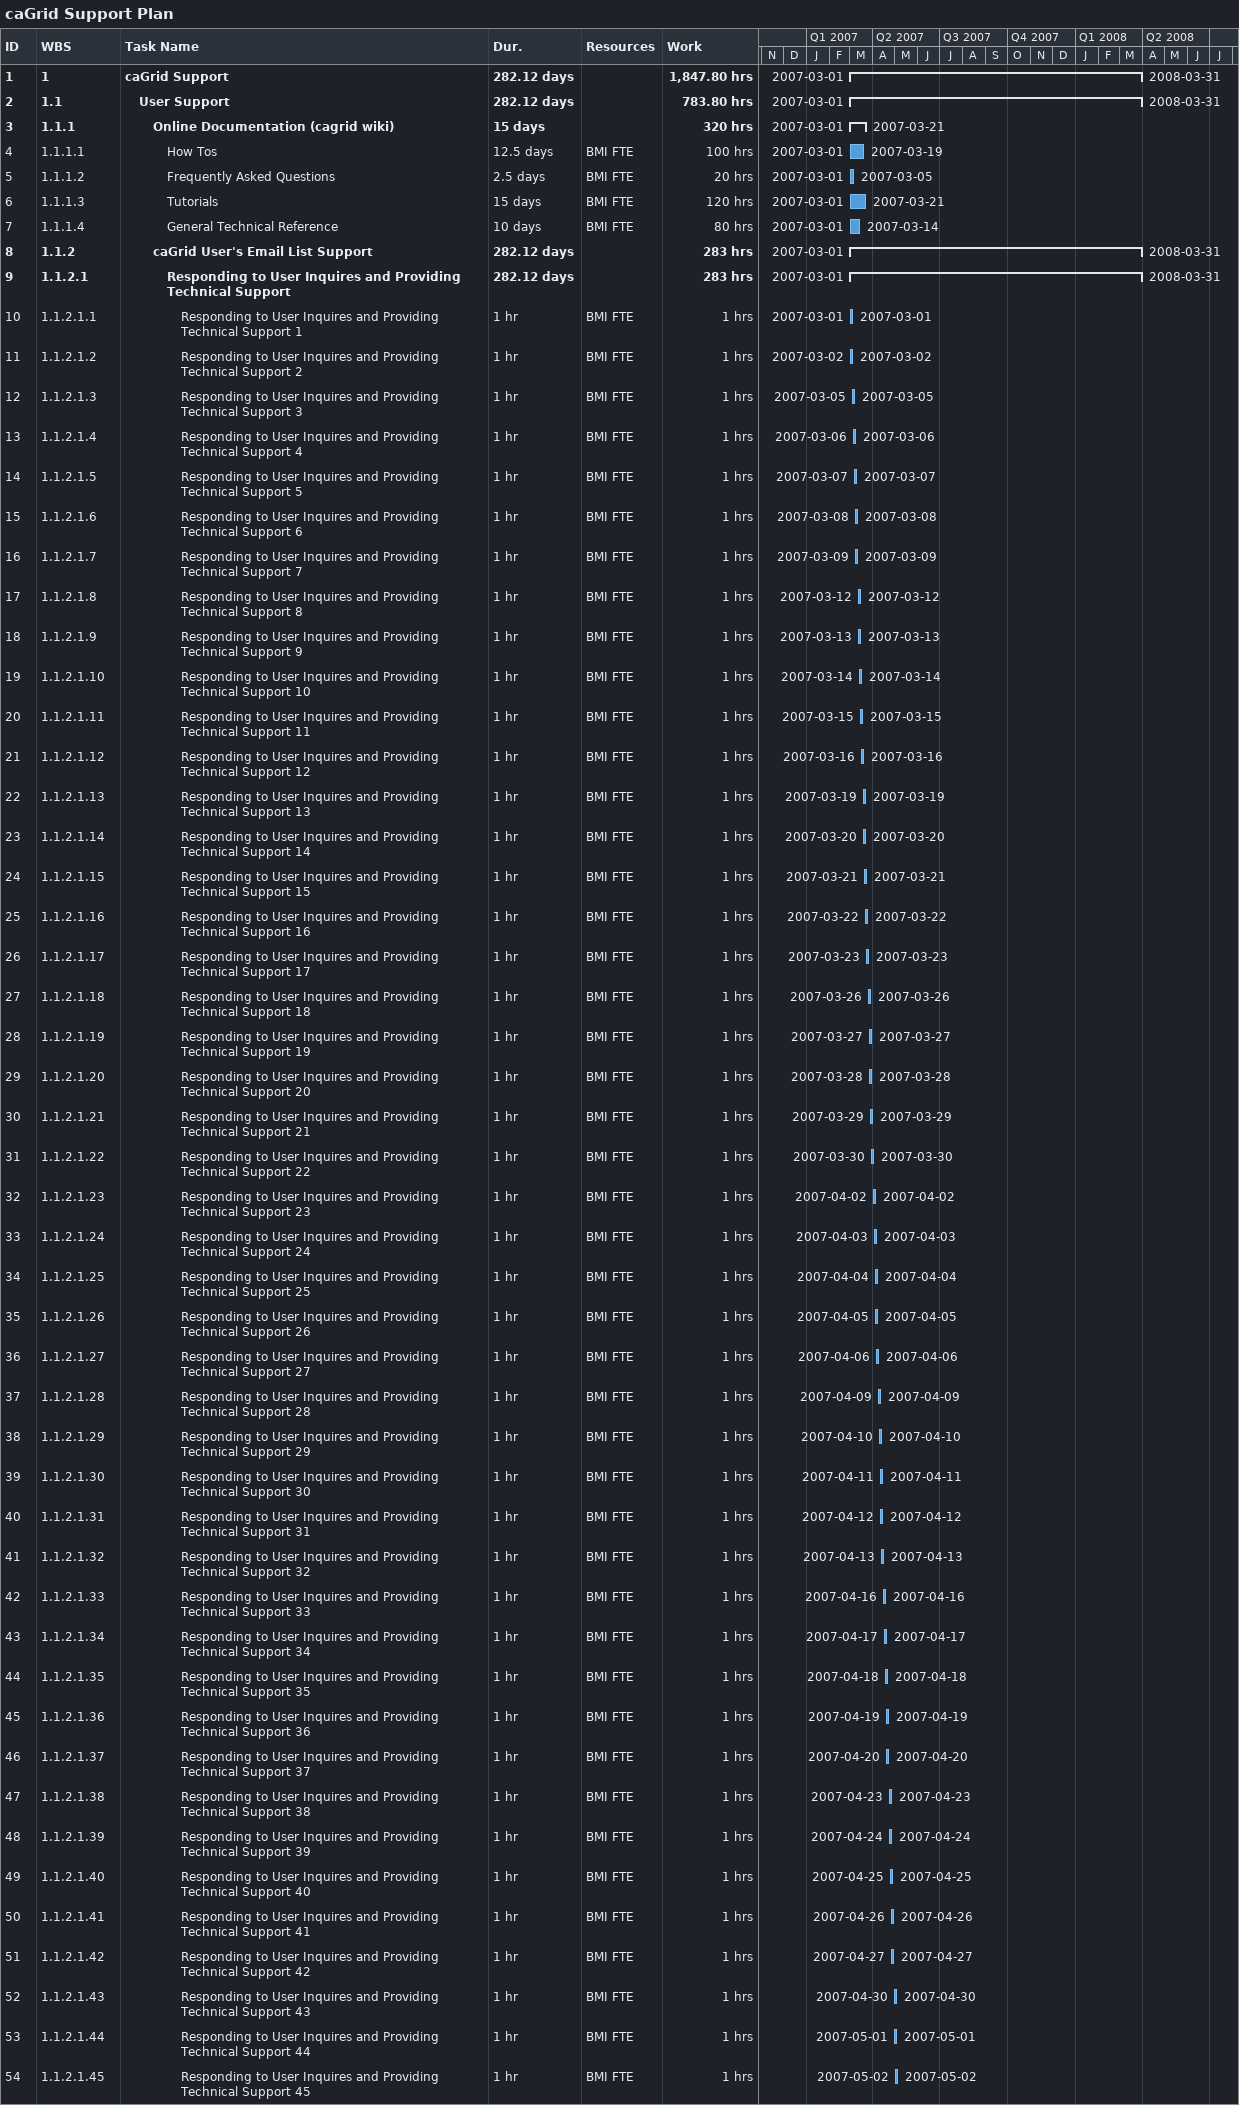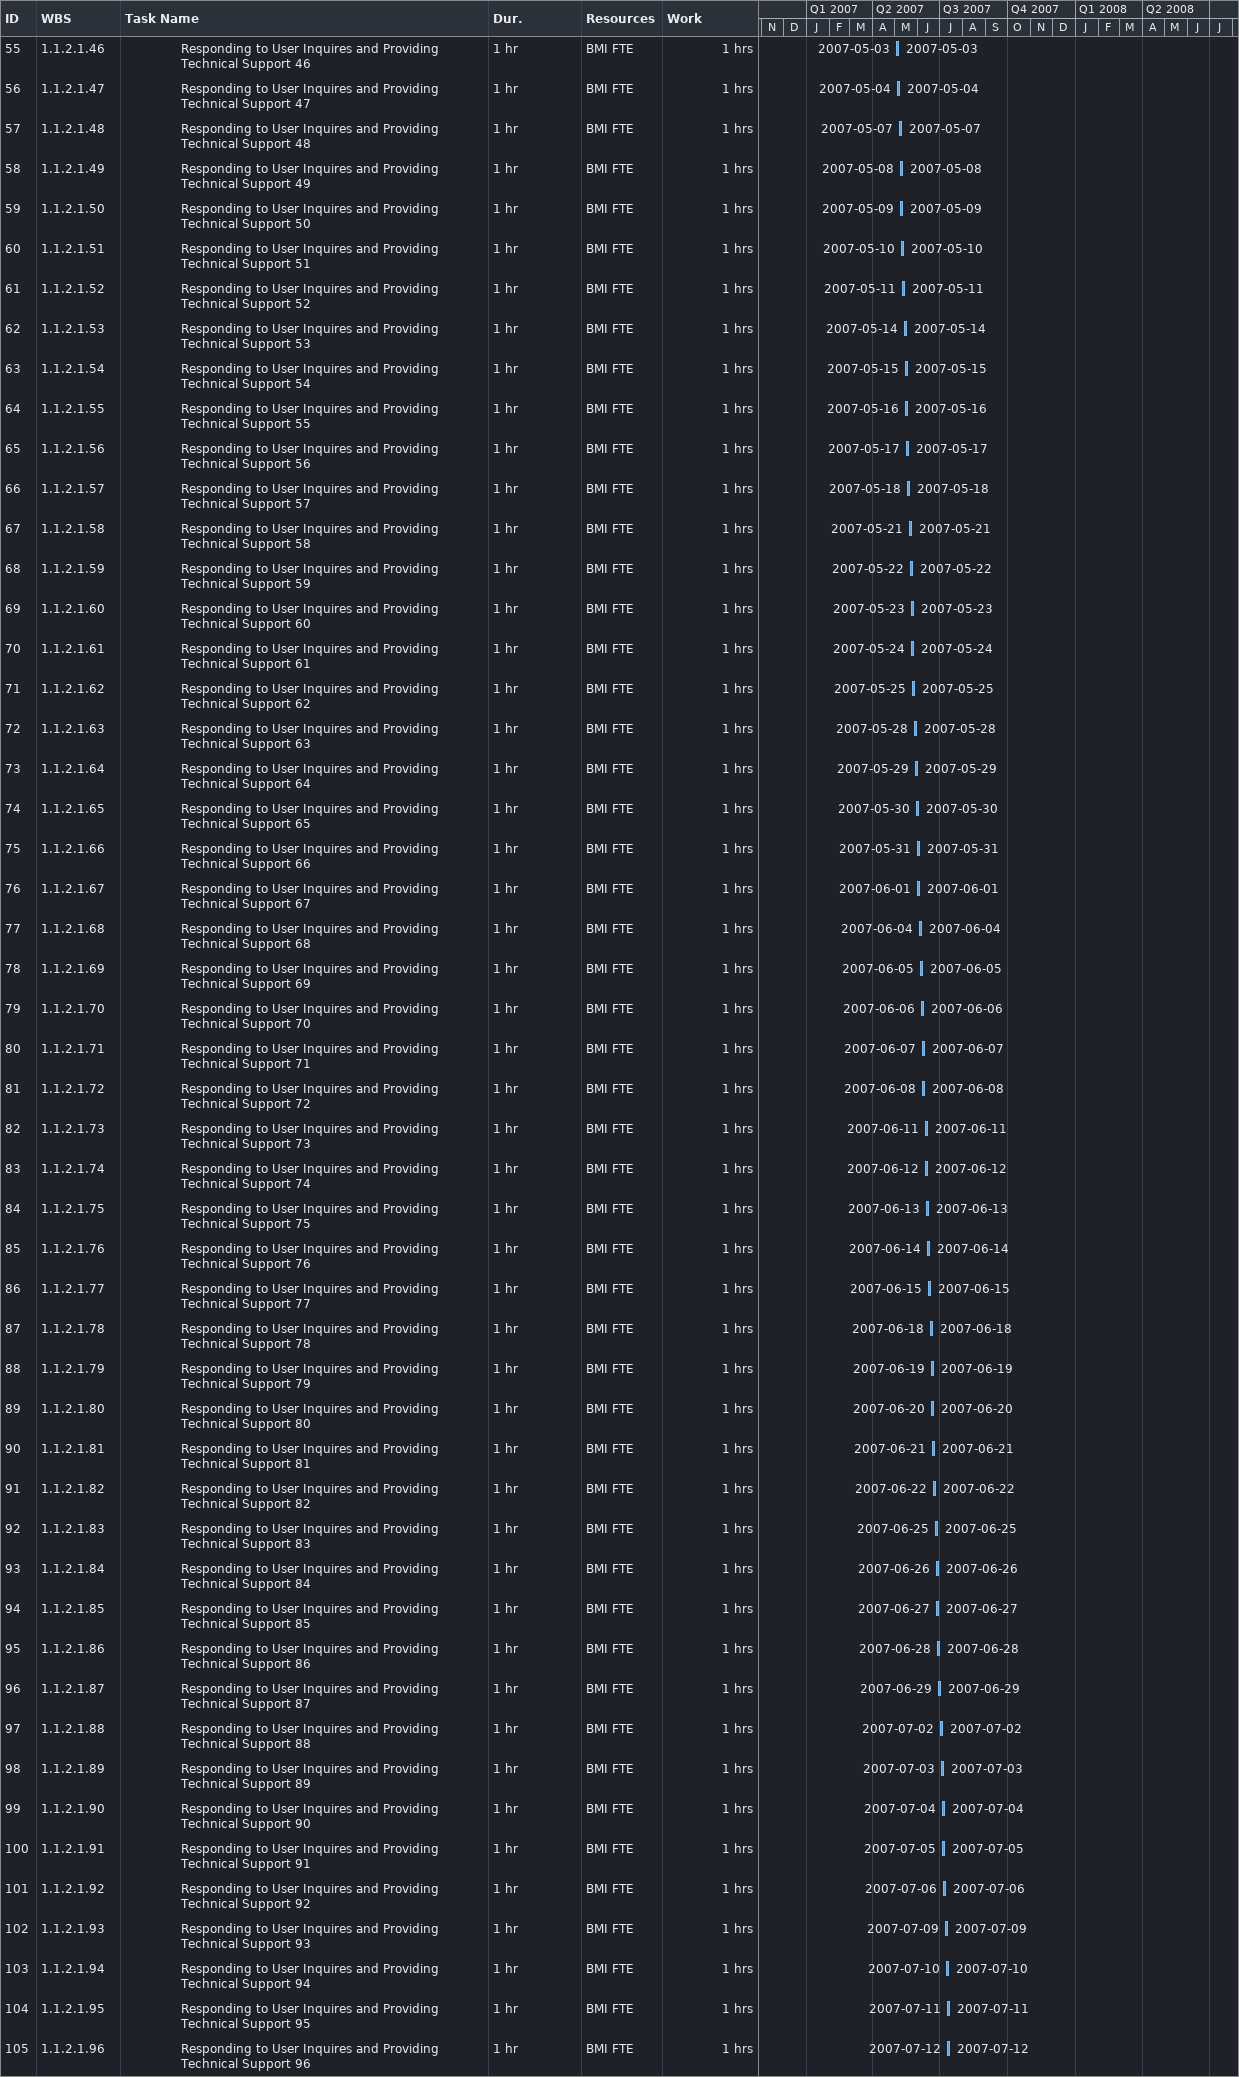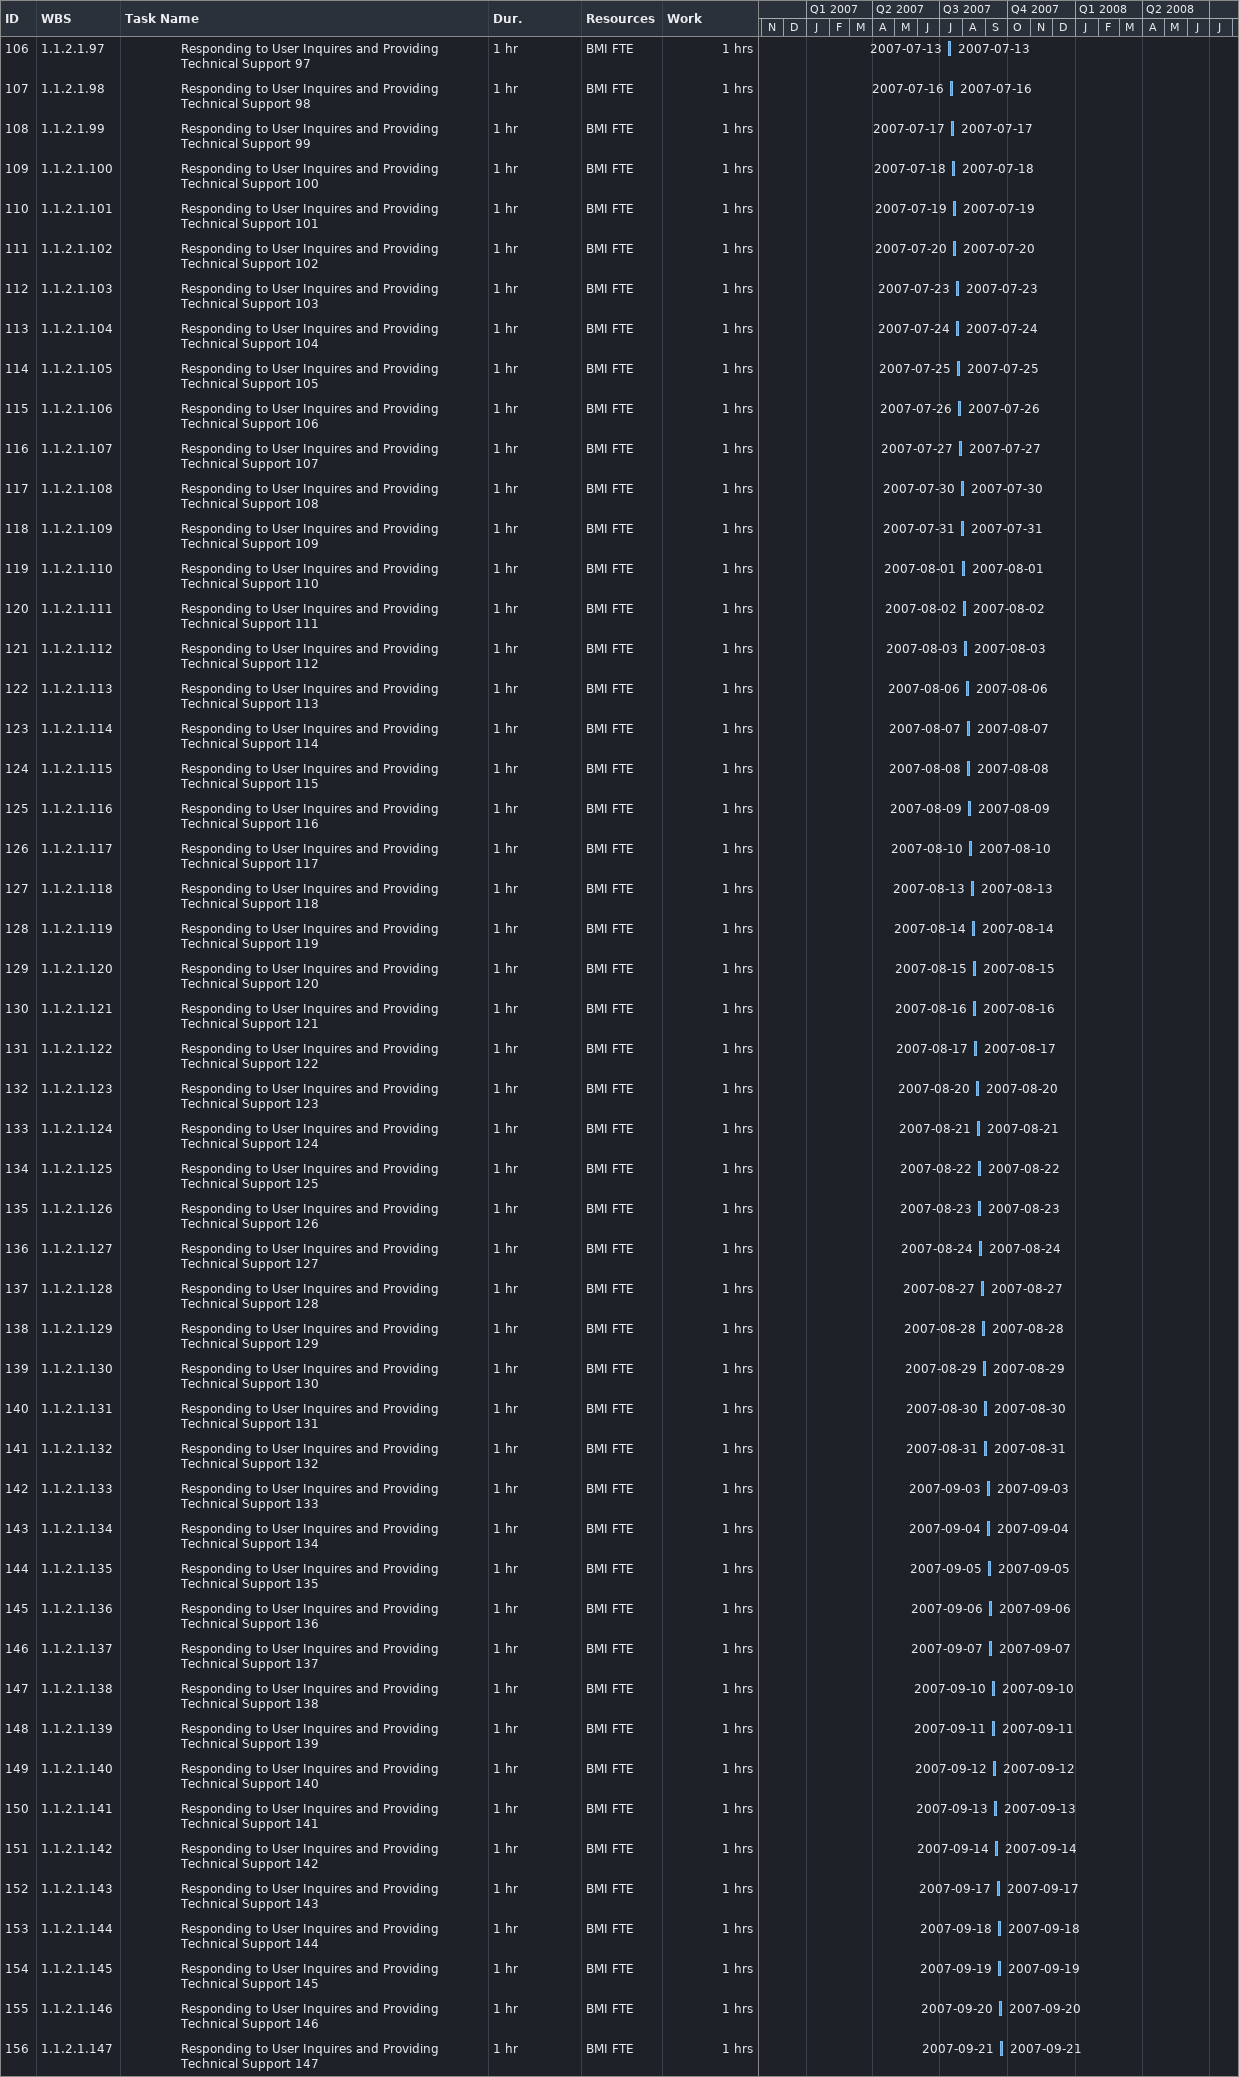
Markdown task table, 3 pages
caGrid Support Plan

| ID | WBS | Task | Duration | Start | Finish | Resources | Work (h) |
|---|---|---|---|---|---|---|---|
| 1 | 1 | **caGrid Support** | 282.12d | 2007-03-01 | 2008-03-31 |  | 1847.80 |
| 2 | 1.1 | **User Support** | 282.12d | 2007-03-01 | 2008-03-31 |  | 783.80 |
| 3 | 1.1.1 | **Online Documentation (cagrid wiki)** | 15d | 2007-03-01 | 2007-03-21 |  | 320 |
| 4 | 1.1.1.1 | How Tos | 12.5d | 2007-03-01 | 2007-03-19 | BMI FTE | 100 |
| 5 | 1.1.1.2 | Frequently Asked Questions | 2.5d | 2007-03-01 | 2007-03-05 | BMI FTE | 20 |
| 6 | 1.1.1.3 | Tutorials | 15d | 2007-03-01 | 2007-03-21 | BMI FTE | 120 |
| 7 | 1.1.1.4 | General Technical Reference | 10d | 2007-03-01 | 2007-03-14 | BMI FTE | 80 |
| 8 | 1.1.2 | **caGrid User's Email List Support** | 282.12d | 2007-03-01 | 2008-03-31 |  | 283 |
| 9 | 1.1.2.1 | **Responding to User Inquires and Providing Technical Support** | 282.12d | 2007-03-01 | 2008-03-31 |  | 283 |
| 10 | 1.1.2.1.1 | Responding to User Inquires and Providing Technical Support 1 | 1h | 2007-03-01 | 2007-03-01 | BMI FTE | 1 |
| 11 | 1.1.2.1.2 | Responding to User Inquires and Providing Technical Support 2 | 1h | 2007-03-02 | 2007-03-02 | BMI FTE | 1 |
| 12 | 1.1.2.1.3 | Responding to User Inquires and Providing Technical Support 3 | 1h | 2007-03-05 | 2007-03-05 | BMI FTE | 1 |
| 13 | 1.1.2.1.4 | Responding to User Inquires and Providing Technical Support 4 | 1h | 2007-03-06 | 2007-03-06 | BMI FTE | 1 |
| 14 | 1.1.2.1.5 | Responding to User Inquires and Providing Technical Support 5 | 1h | 2007-03-07 | 2007-03-07 | BMI FTE | 1 |
| 15 | 1.1.2.1.6 | Responding to User Inquires and Providing Technical Support 6 | 1h | 2007-03-08 | 2007-03-08 | BMI FTE | 1 |
| 16 | 1.1.2.1.7 | Responding to User Inquires and Providing Technical Support 7 | 1h | 2007-03-09 | 2007-03-09 | BMI FTE | 1 |
| 17 | 1.1.2.1.8 | Responding to User Inquires and Providing Technical Support 8 | 1h | 2007-03-12 | 2007-03-12 | BMI FTE | 1 |
| 18 | 1.1.2.1.9 | Responding to User Inquires and Providing Technical Support 9 | 1h | 2007-03-13 | 2007-03-13 | BMI FTE | 1 |
| 19 | 1.1.2.1.10 | Responding to User Inquires and Providing Technical Support 10 | 1h | 2007-03-14 | 2007-03-14 | BMI FTE | 1 |
| 20 | 1.1.2.1.11 | Responding to User Inquires and Providing Technical Support 11 | 1h | 2007-03-15 | 2007-03-15 | BMI FTE | 1 |
| 21 | 1.1.2.1.12 | Responding to User Inquires and Providing Technical Support 12 | 1h | 2007-03-16 | 2007-03-16 | BMI FTE | 1 |
| 22 | 1.1.2.1.13 | Responding to User Inquires and Providing Technical Support 13 | 1h | 2007-03-19 | 2007-03-19 | BMI FTE | 1 |
| 23 | 1.1.2.1.14 | Responding to User Inquires and Providing Technical Support 14 | 1h | 2007-03-20 | 2007-03-20 | BMI FTE | 1 |
| 24 | 1.1.2.1.15 | Responding to User Inquires and Providing Technical Support 15 | 1h | 2007-03-21 | 2007-03-21 | BMI FTE | 1 |
| 25 | 1.1.2.1.16 | Responding to User Inquires and Providing Technical Support 16 | 1h | 2007-03-22 | 2007-03-22 | BMI FTE | 1 |
| 26 | 1.1.2.1.17 | Responding to User Inquires and Providing Technical Support 17 | 1h | 2007-03-23 | 2007-03-23 | BMI FTE | 1 |
| 27 | 1.1.2.1.18 | Responding to User Inquires and Providing Technical Support 18 | 1h | 2007-03-26 | 2007-03-26 | BMI FTE | 1 |
| 28 | 1.1.2.1.19 | Responding to User Inquires and Providing Technical Support 19 | 1h | 2007-03-27 | 2007-03-27 | BMI FTE | 1 |
| 29 | 1.1.2.1.20 | Responding to User Inquires and Providing Technical Support 20 | 1h | 2007-03-28 | 2007-03-28 | BMI FTE | 1 |
| 30 | 1.1.2.1.21 | Responding to User Inquires and Providing Technical Support 21 | 1h | 2007-03-29 | 2007-03-29 | BMI FTE | 1 |
| 31 | 1.1.2.1.22 | Responding to User Inquires and Providing Technical Support 22 | 1h | 2007-03-30 | 2007-03-30 | BMI FTE | 1 |
| 32 | 1.1.2.1.23 | Responding to User Inquires and Providing Technical Support 23 | 1h | 2007-04-02 | 2007-04-02 | BMI FTE | 1 |
| 33 | 1.1.2.1.24 | Responding to User Inquires and Providing Technical Support 24 | 1h | 2007-04-03 | 2007-04-03 | BMI FTE | 1 |
| 34 | 1.1.2.1.25 | Responding to User Inquires and Providing Technical Support 25 | 1h | 2007-04-04 | 2007-04-04 | BMI FTE | 1 |
| 35 | 1.1.2.1.26 | Responding to User Inquires and Providing Technical Support 26 | 1h | 2007-04-05 | 2007-04-05 | BMI FTE | 1 |
| 36 | 1.1.2.1.27 | Responding to User Inquires and Providing Technical Support 27 | 1h | 2007-04-06 | 2007-04-06 | BMI FTE | 1 |
| 37 | 1.1.2.1.28 | Responding to User Inquires and Providing Technical Support 28 | 1h | 2007-04-09 | 2007-04-09 | BMI FTE | 1 |
| 38 | 1.1.2.1.29 | Responding to User Inquires and Providing Technical Support 29 | 1h | 2007-04-10 | 2007-04-10 | BMI FTE | 1 |
| 39 | 1.1.2.1.30 | Responding to User Inquires and Providing Technical Support 30 | 1h | 2007-04-11 | 2007-04-11 | BMI FTE | 1 |
| 40 | 1.1.2.1.31 | Responding to User Inquires and Providing Technical Support 31 | 1h | 2007-04-12 | 2007-04-12 | BMI FTE | 1 |
| 41 | 1.1.2.1.32 | Responding to User Inquires and Providing Technical Support 32 | 1h | 2007-04-13 | 2007-04-13 | BMI FTE | 1 |
| 42 | 1.1.2.1.33 | Responding to User Inquires and Providing Technical Support 33 | 1h | 2007-04-16 | 2007-04-16 | BMI FTE | 1 |
| 43 | 1.1.2.1.34 | Responding to User Inquires and Providing Technical Support 34 | 1h | 2007-04-17 | 2007-04-17 | BMI FTE | 1 |
| 44 | 1.1.2.1.35 | Responding to User Inquires and Providing Technical Support 35 | 1h | 2007-04-18 | 2007-04-18 | BMI FTE | 1 |
| 45 | 1.1.2.1.36 | Responding to User Inquires and Providing Technical Support 36 | 1h | 2007-04-19 | 2007-04-19 | BMI FTE | 1 |
| 46 | 1.1.2.1.37 | Responding to User Inquires and Providing Technical Support 37 | 1h | 2007-04-20 | 2007-04-20 | BMI FTE | 1 |
| 47 | 1.1.2.1.38 | Responding to User Inquires and Providing Technical Support 38 | 1h | 2007-04-23 | 2007-04-23 | BMI FTE | 1 |
| 48 | 1.1.2.1.39 | Responding to User Inquires and Providing Technical Support 39 | 1h | 2007-04-24 | 2007-04-24 | BMI FTE | 1 |
| 49 | 1.1.2.1.40 | Responding to User Inquires and Providing Technical Support 40 | 1h | 2007-04-25 | 2007-04-25 | BMI FTE | 1 |
| 50 | 1.1.2.1.41 | Responding to User Inquires and Providing Technical Support 41 | 1h | 2007-04-26 | 2007-04-26 | BMI FTE | 1 |
| 51 | 1.1.2.1.42 | Responding to User Inquires and Providing Technical Support 42 | 1h | 2007-04-27 | 2007-04-27 | BMI FTE | 1 |
| 52 | 1.1.2.1.43 | Responding to User Inquires and Providing Technical Support 43 | 1h | 2007-04-30 | 2007-04-30 | BMI FTE | 1 |
| 53 | 1.1.2.1.44 | Responding to User Inquires and Providing Technical Support 44 | 1h | 2007-05-01 | 2007-05-01 | BMI FTE | 1 |
| 54 | 1.1.2.1.45 | Responding to User Inquires and Providing Technical Support 45 | 1h | 2007-05-02 | 2007-05-02 | BMI FTE | 1 |
| 55 | 1.1.2.1.46 | Responding to User Inquires and Providing Technical Support 46 | 1h | 2007-05-03 | 2007-05-03 | BMI FTE | 1 |
| 56 | 1.1.2.1.47 | Responding to User Inquires and Providing Technical Support 47 | 1h | 2007-05-04 | 2007-05-04 | BMI FTE | 1 |
| 57 | 1.1.2.1.48 | Responding to User Inquires and Providing Technical Support 48 | 1h | 2007-05-07 | 2007-05-07 | BMI FTE | 1 |
| 58 | 1.1.2.1.49 | Responding to User Inquires and Providing Technical Support 49 | 1h | 2007-05-08 | 2007-05-08 | BMI FTE | 1 |
| 59 | 1.1.2.1.50 | Responding to User Inquires and Providing Technical Support 50 | 1h | 2007-05-09 | 2007-05-09 | BMI FTE | 1 |
| 60 | 1.1.2.1.51 | Responding to User Inquires and Providing Technical Support 51 | 1h | 2007-05-10 | 2007-05-10 | BMI FTE | 1 |
| 61 | 1.1.2.1.52 | Responding to User Inquires and Providing Technical Support 52 | 1h | 2007-05-11 | 2007-05-11 | BMI FTE | 1 |
| 62 | 1.1.2.1.53 | Responding to User Inquires and Providing Technical Support 53 | 1h | 2007-05-14 | 2007-05-14 | BMI FTE | 1 |
| 63 | 1.1.2.1.54 | Responding to User Inquires and Providing Technical Support 54 | 1h | 2007-05-15 | 2007-05-15 | BMI FTE | 1 |
| 64 | 1.1.2.1.55 | Responding to User Inquires and Providing Technical Support 55 | 1h | 2007-05-16 | 2007-05-16 | BMI FTE | 1 |
| 65 | 1.1.2.1.56 | Responding to User Inquires and Providing Technical Support 56 | 1h | 2007-05-17 | 2007-05-17 | BMI FTE | 1 |
| 66 | 1.1.2.1.57 | Responding to User Inquires and Providing Technical Support 57 | 1h | 2007-05-18 | 2007-05-18 | BMI FTE | 1 |
| 67 | 1.1.2.1.58 | Responding to User Inquires and Providing Technical Support 58 | 1h | 2007-05-21 | 2007-05-21 | BMI FTE | 1 |
| 68 | 1.1.2.1.59 | Responding to User Inquires and Providing Technical Support 59 | 1h | 2007-05-22 | 2007-05-22 | BMI FTE | 1 |
| 69 | 1.1.2.1.60 | Responding to User Inquires and Providing Technical Support 60 | 1h | 2007-05-23 | 2007-05-23 | BMI FTE | 1 |
| 70 | 1.1.2.1.61 | Responding to User Inquires and Providing Technical Support 61 | 1h | 2007-05-24 | 2007-05-24 | BMI FTE | 1 |
| 71 | 1.1.2.1.62 | Responding to User Inquires and Providing Technical Support 62 | 1h | 2007-05-25 | 2007-05-25 | BMI FTE | 1 |
| 72 | 1.1.2.1.63 | Responding to User Inquires and Providing Technical Support 63 | 1h | 2007-05-28 | 2007-05-28 | BMI FTE | 1 |
| 73 | 1.1.2.1.64 | Responding to User Inquires and Providing Technical Support 64 | 1h | 2007-05-29 | 2007-05-29 | BMI FTE | 1 |
| 74 | 1.1.2.1.65 | Responding to User Inquires and Providing Technical Support 65 | 1h | 2007-05-30 | 2007-05-30 | BMI FTE | 1 |
| 75 | 1.1.2.1.66 | Responding to User Inquires and Providing Technical Support 66 | 1h | 2007-05-31 | 2007-05-31 | BMI FTE | 1 |
| 76 | 1.1.2.1.67 | Responding to User Inquires and Providing Technical Support 67 | 1h | 2007-06-01 | 2007-06-01 | BMI FTE | 1 |
| 77 | 1.1.2.1.68 | Responding to User Inquires and Providing Technical Support 68 | 1h | 2007-06-04 | 2007-06-04 | BMI FTE | 1 |
| 78 | 1.1.2.1.69 | Responding to User Inquires and Providing Technical Support 69 | 1h | 2007-06-05 | 2007-06-05 | BMI FTE | 1 |
| 79 | 1.1.2.1.70 | Responding to User Inquires and Providing Technical Support 70 | 1h | 2007-06-06 | 2007-06-06 | BMI FTE | 1 |
| 80 | 1.1.2.1.71 | Responding to User Inquires and Providing Technical Support 71 | 1h | 2007-06-07 | 2007-06-07 | BMI FTE | 1 |
| 81 | 1.1.2.1.72 | Responding to User Inquires and Providing Technical Support 72 | 1h | 2007-06-08 | 2007-06-08 | BMI FTE | 1 |
| 82 | 1.1.2.1.73 | Responding to User Inquires and Providing Technical Support 73 | 1h | 2007-06-11 | 2007-06-11 | BMI FTE | 1 |
| 83 | 1.1.2.1.74 | Responding to User Inquires and Providing Technical Support 74 | 1h | 2007-06-12 | 2007-06-12 | BMI FTE | 1 |
| 84 | 1.1.2.1.75 | Responding to User Inquires and Providing Technical Support 75 | 1h | 2007-06-13 | 2007-06-13 | BMI FTE | 1 |
| 85 | 1.1.2.1.76 | Responding to User Inquires and Providing Technical Support 76 | 1h | 2007-06-14 | 2007-06-14 | BMI FTE | 1 |
| 86 | 1.1.2.1.77 | Responding to User Inquires and Providing Technical Support 77 | 1h | 2007-06-15 | 2007-06-15 | BMI FTE | 1 |
| 87 | 1.1.2.1.78 | Responding to User Inquires and Providing Technical Support 78 | 1h | 2007-06-18 | 2007-06-18 | BMI FTE | 1 |
| 88 | 1.1.2.1.79 | Responding to User Inquires and Providing Technical Support 79 | 1h | 2007-06-19 | 2007-06-19 | BMI FTE | 1 |
| 89 | 1.1.2.1.80 | Responding to User Inquires and Providing Technical Support 80 | 1h | 2007-06-20 | 2007-06-20 | BMI FTE | 1 |
| 90 | 1.1.2.1.81 | Responding to User Inquires and Providing Technical Support 81 | 1h | 2007-06-21 | 2007-06-21 | BMI FTE | 1 |
| 91 | 1.1.2.1.82 | Responding to User Inquires and Providing Technical Support 82 | 1h | 2007-06-22 | 2007-06-22 | BMI FTE | 1 |
| 92 | 1.1.2.1.83 | Responding to User Inquires and Providing Technical Support 83 | 1h | 2007-06-25 | 2007-06-25 | BMI FTE | 1 |
| 93 | 1.1.2.1.84 | Responding to User Inquires and Providing Technical Support 84 | 1h | 2007-06-26 | 2007-06-26 | BMI FTE | 1 |
| 94 | 1.1.2.1.85 | Responding to User Inquires and Providing Technical Support 85 | 1h | 2007-06-27 | 2007-06-27 | BMI FTE | 1 |
| 95 | 1.1.2.1.86 | Responding to User Inquires and Providing Technical Support 86 | 1h | 2007-06-28 | 2007-06-28 | BMI FTE | 1 |
| 96 | 1.1.2.1.87 | Responding to User Inquires and Providing Technical Support 87 | 1h | 2007-06-29 | 2007-06-29 | BMI FTE | 1 |
| 97 | 1.1.2.1.88 | Responding to User Inquires and Providing Technical Support 88 | 1h | 2007-07-02 | 2007-07-02 | BMI FTE | 1 |
| 98 | 1.1.2.1.89 | Responding to User Inquires and Providing Technical Support 89 | 1h | 2007-07-03 | 2007-07-03 | BMI FTE | 1 |
| 99 | 1.1.2.1.90 | Responding to User Inquires and Providing Technical Support 90 | 1h | 2007-07-04 | 2007-07-04 | BMI FTE | 1 |
| 100 | 1.1.2.1.91 | Responding to User Inquires and Providing Technical Support 91 | 1h | 2007-07-05 | 2007-07-05 | BMI FTE | 1 |
| 101 | 1.1.2.1.92 | Responding to User Inquires and Providing Technical Support 92 | 1h | 2007-07-06 | 2007-07-06 | BMI FTE | 1 |
| 102 | 1.1.2.1.93 | Responding to User Inquires and Providing Technical Support 93 | 1h | 2007-07-09 | 2007-07-09 | BMI FTE | 1 |
| 103 | 1.1.2.1.94 | Responding to User Inquires and Providing Technical Support 94 | 1h | 2007-07-10 | 2007-07-10 | BMI FTE | 1 |
| 104 | 1.1.2.1.95 | Responding to User Inquires and Providing Technical Support 95 | 1h | 2007-07-11 | 2007-07-11 | BMI FTE | 1 |
| 105 | 1.1.2.1.96 | Responding to User Inquires and Providing Technical Support 96 | 1h | 2007-07-12 | 2007-07-12 | BMI FTE | 1 |
| 106 | 1.1.2.1.97 | Responding to User Inquires and Providing Technical Support 97 | 1h | 2007-07-13 | 2007-07-13 | BMI FTE | 1 |
| 107 | 1.1.2.1.98 | Responding to User Inquires and Providing Technical Support 98 | 1h | 2007-07-16 | 2007-07-16 | BMI FTE | 1 |
| 108 | 1.1.2.1.99 | Responding to User Inquires and Providing Technical Support 99 | 1h | 2007-07-17 | 2007-07-17 | BMI FTE | 1 |
| 109 | 1.1.2.1.100 | Responding to User Inquires and Providing Technical Support 100 | 1h | 2007-07-18 | 2007-07-18 | BMI FTE | 1 |
| 110 | 1.1.2.1.101 | Responding to User Inquires and Providing Technical Support 101 | 1h | 2007-07-19 | 2007-07-19 | BMI FTE | 1 |
| 111 | 1.1.2.1.102 | Responding to User Inquires and Providing Technical Support 102 | 1h | 2007-07-20 | 2007-07-20 | BMI FTE | 1 |
| 112 | 1.1.2.1.103 | Responding to User Inquires and Providing Technical Support 103 | 1h | 2007-07-23 | 2007-07-23 | BMI FTE | 1 |
| 113 | 1.1.2.1.104 | Responding to User Inquires and Providing Technical Support 104 | 1h | 2007-07-24 | 2007-07-24 | BMI FTE | 1 |
| 114 | 1.1.2.1.105 | Responding to User Inquires and Providing Technical Support 105 | 1h | 2007-07-25 | 2007-07-25 | BMI FTE | 1 |
| 115 | 1.1.2.1.106 | Responding to User Inquires and Providing Technical Support 106 | 1h | 2007-07-26 | 2007-07-26 | BMI FTE | 1 |
| 116 | 1.1.2.1.107 | Responding to User Inquires and Providing Technical Support 107 | 1h | 2007-07-27 | 2007-07-27 | BMI FTE | 1 |
| 117 | 1.1.2.1.108 | Responding to User Inquires and Providing Technical Support 108 | 1h | 2007-07-30 | 2007-07-30 | BMI FTE | 1 |
| 118 | 1.1.2.1.109 | Responding to User Inquires and Providing Technical Support 109 | 1h | 2007-07-31 | 2007-07-31 | BMI FTE | 1 |
| 119 | 1.1.2.1.110 | Responding to User Inquires and Providing Technical Support 110 | 1h | 2007-08-01 | 2007-08-01 | BMI FTE | 1 |
| 120 | 1.1.2.1.111 | Responding to User Inquires and Providing Technical Support 111 | 1h | 2007-08-02 | 2007-08-02 | BMI FTE | 1 |
| 121 | 1.1.2.1.112 | Responding to User Inquires and Providing Technical Support 112 | 1h | 2007-08-03 | 2007-08-03 | BMI FTE | 1 |
| 122 | 1.1.2.1.113 | Responding to User Inquires and Providing Technical Support 113 | 1h | 2007-08-06 | 2007-08-06 | BMI FTE | 1 |
| 123 | 1.1.2.1.114 | Responding to User Inquires and Providing Technical Support 114 | 1h | 2007-08-07 | 2007-08-07 | BMI FTE | 1 |
| 124 | 1.1.2.1.115 | Responding to User Inquires and Providing Technical Support 115 | 1h | 2007-08-08 | 2007-08-08 | BMI FTE | 1 |
| 125 | 1.1.2.1.116 | Responding to User Inquires and Providing Technical Support 116 | 1h | 2007-08-09 | 2007-08-09 | BMI FTE | 1 |
| 126 | 1.1.2.1.117 | Responding to User Inquires and Providing Technical Support 117 | 1h | 2007-08-10 | 2007-08-10 | BMI FTE | 1 |
| 127 | 1.1.2.1.118 | Responding to User Inquires and Providing Technical Support 118 | 1h | 2007-08-13 | 2007-08-13 | BMI FTE | 1 |
| 128 | 1.1.2.1.119 | Responding to User Inquires and Providing Technical Support 119 | 1h | 2007-08-14 | 2007-08-14 | BMI FTE | 1 |
| 129 | 1.1.2.1.120 | Responding to User Inquires and Providing Technical Support 120 | 1h | 2007-08-15 | 2007-08-15 | BMI FTE | 1 |
| 130 | 1.1.2.1.121 | Responding to User Inquires and Providing Technical Support 121 | 1h | 2007-08-16 | 2007-08-16 | BMI FTE | 1 |
| 131 | 1.1.2.1.122 | Responding to User Inquires and Providing Technical Support 122 | 1h | 2007-08-17 | 2007-08-17 | BMI FTE | 1 |
| 132 | 1.1.2.1.123 | Responding to User Inquires and Providing Technical Support 123 | 1h | 2007-08-20 | 2007-08-20 | BMI FTE | 1 |
| 133 | 1.1.2.1.124 | Responding to User Inquires and Providing Technical Support 124 | 1h | 2007-08-21 | 2007-08-21 | BMI FTE | 1 |
| 134 | 1.1.2.1.125 | Responding to User Inquires and Providing Technical Support 125 | 1h | 2007-08-22 | 2007-08-22 | BMI FTE | 1 |
| 135 | 1.1.2.1.126 | Responding to User Inquires and Providing Technical Support 126 | 1h | 2007-08-23 | 2007-08-23 | BMI FTE | 1 |
| 136 | 1.1.2.1.127 | Responding to User Inquires and Providing Technical Support 127 | 1h | 2007-08-24 | 2007-08-24 | BMI FTE | 1 |
| 137 | 1.1.2.1.128 | Responding to User Inquires and Providing Technical Support 128 | 1h | 2007-08-27 | 2007-08-27 | BMI FTE | 1 |
| 138 | 1.1.2.1.129 | Responding to User Inquires and Providing Technical Support 129 | 1h | 2007-08-28 | 2007-08-28 | BMI FTE | 1 |
| 139 | 1.1.2.1.130 | Responding to User Inquires and Providing Technical Support 130 | 1h | 2007-08-29 | 2007-08-29 | BMI FTE | 1 |
| 140 | 1.1.2.1.131 | Responding to User Inquires and Providing Technical Support 131 | 1h | 2007-08-30 | 2007-08-30 | BMI FTE | 1 |
| 141 | 1.1.2.1.132 | Responding to User Inquires and Providing Technical Support 132 | 1h | 2007-08-31 | 2007-08-31 | BMI FTE | 1 |
| 142 | 1.1.2.1.133 | Responding to User Inquires and Providing Technical Support 133 | 1h | 2007-09-03 | 2007-09-03 | BMI FTE | 1 |
| 143 | 1.1.2.1.134 | Responding to User Inquires and Providing Technical Support 134 | 1h | 2007-09-04 | 2007-09-04 | BMI FTE | 1 |
| 144 | 1.1.2.1.135 | Responding to User Inquires and Providing Technical Support 135 | 1h | 2007-09-05 | 2007-09-05 | BMI FTE | 1 |
| 145 | 1.1.2.1.136 | Responding to User Inquires and Providing Technical Support 136 | 1h | 2007-09-06 | 2007-09-06 | BMI FTE | 1 |
| 146 | 1.1.2.1.137 | Responding to User Inquires and Providing Technical Support 137 | 1h | 2007-09-07 | 2007-09-07 | BMI FTE | 1 |
| 147 | 1.1.2.1.138 | Responding to User Inquires and Providing Technical Support 138 | 1h | 2007-09-10 | 2007-09-10 | BMI FTE | 1 |
| 148 | 1.1.2.1.139 | Responding to User Inquires and Providing Technical Support 139 | 1h | 2007-09-11 | 2007-09-11 | BMI FTE | 1 |
| 149 | 1.1.2.1.140 | Responding to User Inquires and Providing Technical Support 140 | 1h | 2007-09-12 | 2007-09-12 | BMI FTE | 1 |
| 150 | 1.1.2.1.141 | Responding to User Inquires and Providing Technical Support 141 | 1h | 2007-09-13 | 2007-09-13 | BMI FTE | 1 |
| 151 | 1.1.2.1.142 | Responding to User Inquires and Providing Technical Support 142 | 1h | 2007-09-14 | 2007-09-14 | BMI FTE | 1 |
| 152 | 1.1.2.1.143 | Responding to User Inquires and Providing Technical Support 143 | 1h | 2007-09-17 | 2007-09-17 | BMI FTE | 1 |
| 153 | 1.1.2.1.144 | Responding to User Inquires and Providing Technical Support 144 | 1h | 2007-09-18 | 2007-09-18 | BMI FTE | 1 |
| 154 | 1.1.2.1.145 | Responding to User Inquires and Providing Technical Support 145 | 1h | 2007-09-19 | 2007-09-19 | BMI FTE | 1 |
| 155 | 1.1.2.1.146 | Responding to User Inquires and Providing Technical Support 146 | 1h | 2007-09-20 | 2007-09-20 | BMI FTE | 1 |
| 156 | 1.1.2.1.147 | Responding to User Inquires and Providing Technical Support 147 | 1h | 2007-09-21 | 2007-09-21 | BMI FTE | 1 |
